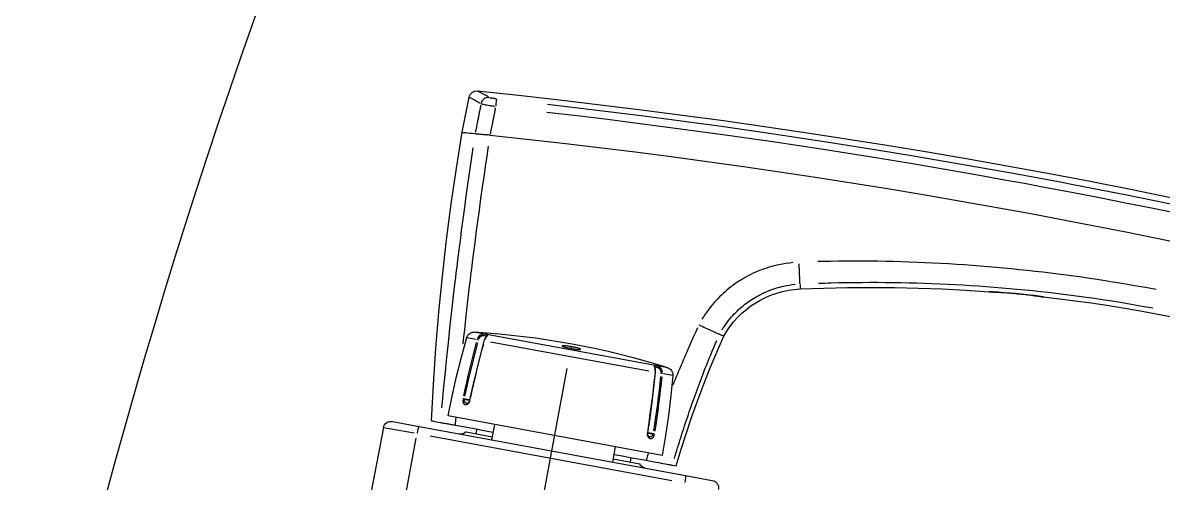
# Model space of a CAD drawing. Header units: millimetres. Extents: x 7294529 to 7346664, y 234399 to 276449.
# Drawn here: x 7311597.4 to 7311744.1, y 250845.6 to 250904.8 of the extents above; entities that cross this region are included whole.
import ezdxf
from ezdxf.xclip import XClip

# ---------------------------------------------------------------- set-up
doc = ezdxf.new("R2010")
doc.units = ezdxf.units.MM
doc.header["$LTSCALE"] = 100
doc.header["$XCLIPFRAME"] = 2
doc.linetypes.add('U-59C-EX$0$CENTER', pattern=[65, 60, -2, 1, -2])
doc.linetypes.add('U-59C-EX$0$DASHDOTX2', pattern=[2, 1, -0.5, 0, -0.5])
for name, color, linetype in [('BP', 7, 'Continuous'), ('U-59C-EX$0$C-DOOR', 1, 'Continuous'), ('U-59C-EX$0$DOR', 4, 'Continuous')]:
    doc.layers.add(name, color=color, linetype=linetype)

# ---------------------------------------------------------------- blocks, each defined once
blk = doc.blocks.new('U-59C-EX$0$A$Cc7b664ce')
at = {"layer": 'U-59C-EX$0$C-DOOR', "linetype": 'U-59C-EX$0$DASHDOTX2', "ltscale": 4}
blk.add_arc((170.96, 15.77), 839.27, 11.9938, 89.41669, dxfattribs=at)
at = {"layer": 'U-59C-EX$0$DOR', "color": 1}
for p, q in [((935.43, 281.33), (934.52, 285.84)), ((933.66, 255.62), (909.19, 251.11)), ((911.4, 250.61), (931.77, 254.36)), ((921.39, 253.54), (921.35, 253.74)), ((933.63, 254.7), (934.83, 254.92)), ((933.59, 253.53), (933.59, 253.53)), ((933.64, 253.34), (933.64, 253.34)), ((908.34, 250.04), (909.54, 250.26)), ((940.95, 243.51), (906.68, 237.2)), ((909.69, 239.79), (937.22, 244.86)), ((931.59, 241.79), (931.22, 243.75)), ((944.38, 244.14), (940.95, 243.51)), ((908.47, 236.52), (939.52, 242.24)), ((934.91, 242.8), (931.51, 242.18)), ((933.55, 243.16), (933.67, 242.58)), ((943.14, 232.27), (941.34, 242.01)), ((941.59, 242.62), (945.53, 243.34)), ((945.54, 243.35), (947.63, 232.54)), ((916.05, 238.92), (915.69, 240.89)), ((915.98, 239.32), (912.58, 238.69)), ((913.72, 239.51), (913.82, 238.92)), ((908.37, 238.53), (907.9, 238.44)), ((906.68, 237.2), (903.26, 236.57))]:
    blk.add_line(p, q, dxfattribs=at)
at = {"layer": 'U-59C-EX$0$DOR', "color": 1, "linetype": 'U-59C-EX$0$CENTER'}
blk.add_line((940.13, 152.05), (921.92, 250.97), dxfattribs=at)
at = {"layer": 'U-59C-EX$0$DOR', "color": 1}
for centre, radius, start, end in [((933.54, 285.64), 1, 11.4323, 95.852), ((882.82, 61.39), 200, 87.3854, 94.3553), ((891.4, 249.28), 11.91, 29.2985, 87.3854), ((882.82, 61.39), 200, 96.3599, 101.0827), ((860.61, 260.65), 0.5, 276.3599, 278.8624), ((867.59, 261.31), 0.5, 272.0035, 274.2316), ((867.59, 261.31), 0.5, 271.8797, 274.3553), ((940.02, 152.33), 103.51, 93.4425, 107.4221), ((933.87, 254.65), 1, 15.8108, 93.4425), ((778.39, 200.35), 135, 16.3894, 23.9304), ((817.93, 221.82), 121.5, 10.9307, 15.8108), ((909.33, 250.13), 1, 107.4221, 185.0538), ((1029.36, 260.75), 121.5, 185.0538, 189.9339), ((934.22, 246.84), 0.2, 11.6691, 12.1285), ((944.56, 243.16), 1, 10.9323, 100.4323), ((911.78, 242.71), 0.2, 188.6491, 189.2562), ((935.55, 243.43), 0.9, 224.1813, 280.4323), ((911.75, 239.05), 0.9, 280.4323, 336.6833), ((903.44, 235.59), 1, 100.4323, 189.9323)]:
    blk.add_arc(centre, radius, start, end, dxfattribs=at)
at = {"layer": 'U-59C-EX$0$DOR', "color": 1, "extrusion": (0, 0, -1)}
for centre, major_axis, ratio, start_param, end_param in [((931.08, 284.63), (-0.106, 0.994), 0.008378, 4.800887, 6.090198), ((932.04, 284.82), (0.508, -0.861), 0.963974, 3.654574, 4.961123), ((932.39, 254.45), (0.193, 0.052), 0.049709, 5.71931, 6.253082), ((933.33, 254.63), (-0.193, -0.052), 0.044033, 1.507229, 2.629395), ((909.84, 250.3), (0.199, 0.02), 0.044033, 3.65379, 4.775955), ((910.79, 250.48), (-0.199, -0.02), 0.049709, 0.030103, 0.563875), ((934.22, 246.84), (0.196, 0.042), 0.008501, 5.72064, 6.253247), ((934.22, 246.84), (0.196, 0.042), 0.008501, 6.282837, 6.283185), ((935.15, 247.02), (0.038, -0.196), 0.071471, 1.576018, 1.591101), ((935.15, 247.02), (0.196, 0.042), 0.006775, 4.700367, 5.769206), ((941.13, 242.53), (-0.181, 0.983), 0.108626, 0.078103, 1.483966), ((910.85, 242.54), (-0.197, -0.032), 0.021381, 0.514066, 1.582647), ((910.85, 242.54), (0.035, -0.197), 0.071471, 4.692084, 4.707167), ((911.78, 242.71), (-0.197, -0.032), 0.021991, 0.029945, 0.562677), ((906.86, 236.22), (-0.181, 0.983), 0.108626, 4.799219, 6.205082)]:
    blk.add_ellipse(centre, major_axis=major_axis, ratio=ratio, start_param=start_param, end_param=end_param, dxfattribs=at)
at = {"layer": 'U-59C-EX$0$DOR', "color": 1}
for points, knots in [([(933.44, 286.64), (905.28, 283.75), (877.22, 279.53), (832.37, 270.6), (815.37, 266.7), (798.5, 262.31)], [0, 0, 0, 0, 8.492381, 8.492381, 13.720401, 13.720401, 13.720401, 13.720401]), ([(932.07, 285.89), (932.26, 286), (932.43, 286.1), (932.85, 286.33), (933.06, 286.44), (933.3, 286.57), (933.36, 286.6), (933.42, 286.63), (933.43, 286.63), (933.43, 286.64)], [0.218666, 0.218666, 0.218666, 0.218666, 0.476277, 0.476277, 0.905598, 0.905598, 1.173923, 1.173923, 1.282467, 1.282467, 1.282467, 1.282467]), ([(807.95, 263.83), (812.59, 264.98), (817.24, 266.1), (829, 268.83), (836.11, 270.4), (847.7, 272.8), (852.16, 273.69), (859.42, 275.08), (862.22, 275.6), (870.61, 277.12), (876.22, 278.09), (890.81, 280.46), (899.82, 281.78), (914.03, 283.66), (919.23, 284.3), (924.44, 284.89)], [-12.647738, -12.647738, -12.647738, -12.647738, -11.213528, -11.213528, -9.032173, -9.032173, -7.668826, -7.668826, -6.816735, -6.816735, -5.112551, -5.112551, -2.385857, -2.385857, -0.816601, -0.816601, -0.816601, -0.816601]), ([(931.04, 285.62), (931.07, 285.63), (931.11, 285.63), (931.23, 285.65), (931.31, 285.66), (931.52, 285.69), (931.63, 285.71), (931.81, 285.76), (931.88, 285.78), (931.92, 285.8)], [0.0065905, 0.0065905, 0.0065905, 0.0065905, 0.0164763, 0.0164763, 0.0428385, 0.0428385, 0.0850179, 0.0850179, 0.1252202, 0.1252202, 0.1252202, 0.1252202]), ([(932.95, 285), (932.87, 284.98), (932.74, 284.94), (932.38, 284.87), (932.15, 284.82), (931.74, 284.75), (931.57, 284.72), (931.33, 284.69), (931.27, 284.67), (931.2, 284.66)], [-0.1252202, -0.1252202, -0.1252202, -0.1252202, -0.0850179, -0.0850179, -0.0428385, -0.0428385, -0.0164763, -0.0164763, -0.0065905, -0.0065905, -0.0065905, -0.0065905]), ([(933.02, 284.82), (933.06, 284.66), (933.09, 284.5), (933.16, 284.15), (933.2, 283.95), (933.26, 283.63), (933.28, 283.51), (933.32, 283.31), (933.34, 283.23), (933.38, 283), (933.42, 282.85), (933.49, 282.45), (933.54, 282.2), (933.63, 281.75), (933.67, 281.55), (933.71, 281.35)], [-0.3579927, -0.3579927, -0.3579927, -0.3579927, -0.3095473, -0.3095473, -0.2493314, -0.2493314, -0.2116965, -0.2116965, -0.1881746, -0.1881746, -0.141131, -0.141131, -0.0658611, -0.0658611, -0.0043773, -0.0043773, -0.0043773, -0.0043773]), ([(934.51, 285.84), (934.51, 285.84), (934.5, 285.83), (934.45, 285.81), (934.38, 285.77), (934.13, 285.65), (933.92, 285.54), (933.49, 285.3), (933.32, 285.2), (933.12, 285.09)], [-1.282467, -1.282467, -1.282467, -1.282467, -1.173923, -1.173923, -0.905598, -0.905598, -0.476277, -0.476277, -0.218666, -0.218666, -0.218666, -0.218666]), ([(924.54, 283.92), (919.34, 283.33), (914.15, 282.69), (899.95, 280.82), (890.95, 279.49), (876.37, 277.13), (870.77, 276.16), (862.39, 274.64), (859.59, 274.12), (852.34, 272.73), (847.88, 271.84), (836.31, 269.45), (829.2, 267.88), (817.46, 265.16), (812.81, 264.04), (808.17, 262.88)], [0.816601, 0.816601, 0.816601, 0.816601, 2.385857, 2.385857, 5.112551, 5.112551, 6.816735, 6.816735, 7.668826, 7.668826, 9.032173, 9.032173, 11.213528, 11.213528, 12.647738, 12.647738, 12.647738, 12.647738]), ([(931.77, 281.14), (931.74, 281.29), (931.71, 281.45), (931.63, 281.85), (931.58, 282.09), (931.5, 282.49), (931.47, 282.65), (931.42, 282.88), (931.41, 282.95), (931.37, 283.15), (931.34, 283.28), (931.28, 283.6), (931.24, 283.79), (931.17, 284.15), (931.14, 284.3), (931.11, 284.46)], [0.0188064, 0.0188064, 0.0188064, 0.0188064, 0.0658611, 0.0658611, 0.141131, 0.141131, 0.1881746, 0.1881746, 0.2116965, 0.2116965, 0.2493314, 0.2493314, 0.3095473, 0.3095473, 0.3573224, 0.3573224, 0.3573224, 0.3573224]), ([(931.8, 280.96), (906.95, 278.33), (882.22, 274.68), (837.42, 266.14), (817.3, 261.58), (797.37, 256.34)], [-14.476016, -14.476016, -14.476016, -14.476016, -6.978252, -6.978252, -0.793096, -0.793096, -0.793096, -0.793096]), ([(931.8, 280.96), (906.95, 278.33), (882.22, 274.68), (837.44, 266.14), (817.34, 261.59), (797.43, 256.36)], [-14.476151, -14.476151, -14.476151, -14.476151, -6.978252, -6.978252, -0.799175, -0.799175, -0.799175, -0.799175]), ([(933.75, 281.16), (933.68, 281.15), (933.57, 281.14), (933.26, 281.11), (933.06, 281.09), (932.69, 281.05), (932.52, 281.03), (932.32, 281.01), (932.3, 281.01), (932.28, 281.01)], [0, 0, 0, 0, 0.0778165, 0.0778165, 0.1558612, 0.1558612, 0.2106519, 0.2106519, 0.2175491, 0.2175491, 0.2175491, 0.2175491]), ([(935.43, 281.33), (935.43, 281.33), (935.43, 281.33), (935.43, 281.33), (934.77, 281.26), (933.75, 281.16)], [-1.369905, -1.369905, -1.369905, -1.369905, -1.369776, -1.369776, -0.156348, -0.156348, -0.156348, -0.156348]), ([(935.43, 281.33), (935.43, 281.33), (935.43, 281.33), (935.43, 281.33), (934.77, 281.26), (933.75, 281.16)], [-1.369905, -1.369905, -1.369905, -1.369905, -1.369776, -1.369776, -0.155842, -0.155842, -0.155842, -0.155842]), ([(935.28, 254.14), (935.16, 255.34), (935.03, 256.53), (934.72, 259.26), (934.54, 260.81), (934.27, 263.13), (934.17, 263.9), (933.92, 265.9), (933.76, 267.14), (933.34, 270.35), (933.07, 272.32), (932.54, 276.04), (932.29, 277.8), (932.02, 279.55)], [1.04037, 1.04037, 1.04037, 1.04037, 1.399969, 1.399969, 1.866625, 1.866625, 2.099954, 2.099954, 2.473279, 2.473279, 3.070599, 3.070599, 3.602271, 3.602271, 3.602271, 3.602271]), ([(934.03, 279.31), (934.27, 277.74), (934.49, 276.18), (935, 272.64), (935.27, 270.66), (935.69, 267.44), (935.85, 266.2), (936.1, 264.19), (936.19, 263.41), (936.47, 261.09), (936.65, 259.54), (937.11, 255.51), (937.37, 253.03), (937.77, 248.99), (937.92, 247.44), (938.06, 245.89)], [-3.543637, -3.543637, -3.543637, -3.543637, -3.070599, -3.070599, -2.473279, -2.473279, -2.099954, -2.099954, -1.866625, -1.866625, -1.399969, -1.399969, -0.653319, -0.653319, -0.186507, -0.186507, -0.186507, -0.186507]), ([(846.16, 261.1), (848.02, 261.45), (849.88, 261.77), (851.75, 262.07), (853.08, 262.29), (854.41, 262.49), (855.75, 262.68), (857.08, 262.87), (858.42, 263.04), (859.76, 263.21), (861.1, 263.37), (862.44, 263.52), (863.78, 263.66), (865.12, 263.8), (866.47, 263.93), (867.81, 264.04), (867.81, 264.04), (869.16, 264.15), (870.5, 264.25), (871.85, 264.34), (873.2, 264.43), (874.55, 264.5), (875.89, 264.56), (877.24, 264.62), (878.59, 264.67), (879.94, 264.7), (881.29, 264.73), (882.64, 264.75), (883.99, 264.76), (885.34, 264.76), (886.69, 264.75), (888.04, 264.73), (888.58, 264.72), (889.12, 264.71), (889.66, 264.7)], [-6.184099, -6.184099, -6.184099, -6.184099, -5.61628, -5.61628, -5.61628, -5.211692, -5.211692, -5.211692, -4.807046, -4.807046, -4.807046, -4.40229, -4.40229, -4.40229, -3.997547, -3.997547, -3.997379, -3.997379, -3.592389, -3.592389, -3.592389, -3.1874, -3.1874, -3.1874, -2.782374, -2.782374, -2.782374, -2.377278, -2.377278, -2.377278, -1.972077, -1.972077, -1.972077, -1.810659, -1.810659, -1.810659, -1.810659]), ([(892.88, 264.57), (893.48, 264.51), (894.08, 264.42), (894.68, 264.3), (895.1, 264.21), (895.52, 264.1), (895.94, 263.97), (896.36, 263.85), (896.77, 263.7), (897.17, 263.54), (897.58, 263.38), (897.97, 263.2), (898.36, 263.01), (898.75, 262.81), (899.13, 262.6), (899.5, 262.37), (899.53, 262.36), (899.55, 262.34), (899.58, 262.33), (899.92, 262.11), (900.26, 261.89), (900.59, 261.64), (900.94, 261.39), (901.28, 261.11), (901.61, 260.82), (901.93, 260.54), (902.25, 260.24), (902.55, 259.92), (902.85, 259.61), (903.14, 259.28), (903.42, 258.94), (903.69, 258.6), (903.95, 258.25), (904.19, 257.89), (904.33, 257.69), (904.46, 257.49), (904.59, 257.28)], [-1.488251, -1.488251, -1.488251, -1.488251, -1.306207, -1.306207, -1.306207, -1.175865, -1.175865, -1.175865, -1.045232, -1.045232, -1.045232, -0.914694, -0.914694, -0.914694, -0.78423, -0.78423, -0.78423, -0.775296, -0.775296, -0.775296, -0.653604, -0.653604, -0.653604, -0.522742, -0.522742, -0.522742, -0.392134, -0.392134, -0.392134, -0.261631, -0.261631, -0.261631, -0.130998, -0.130998, -0.130998, -0.05836, -0.05836, -0.05836, -0.05836]), ([(889.58, 261.92), (889.05, 261.94), (888.51, 261.96), (887.98, 261.97), (886.65, 262), (885.32, 262.03), (883.99, 262.03), (882.66, 262.04), (881.33, 262.04), (879.99, 262.02), (878.66, 262), (877.33, 261.97), (876, 261.93), (874.67, 261.88), (873.34, 261.82), (872.01, 261.75), (870.68, 261.68), (869.35, 261.6), (868.02, 261.5), (868.02, 261.5), (866.69, 261.4), (865.36, 261.29), (864.04, 261.17), (862.71, 261.04), (861.39, 260.9), (860.06, 260.75), (858.74, 260.6), (857.42, 260.44), (856.1, 260.26), (854.78, 260.08), (853.46, 259.89), (852.14, 259.69), (850.29, 259.4), (848.45, 259.08), (846.61, 258.74)], [1.810706, 1.810706, 1.810706, 1.810706, 1.972077, 1.972077, 1.972077, 2.377278, 2.377278, 2.377278, 2.782374, 2.782374, 2.782374, 3.1874, 3.1874, 3.1874, 3.592389, 3.592389, 3.592389, 3.997379, 3.997379, 3.997547, 3.997547, 4.40229, 4.40229, 4.40229, 4.807046, 4.807046, 4.807046, 5.211692, 5.211692, 5.211692, 5.61628, 5.61628, 5.61628, 6.184995, 6.184995, 6.184995, 6.184995]), ([(902, 255.93), (901.92, 256.07), (901.83, 256.2), (901.74, 256.33), (901.55, 256.62), (901.34, 256.91), (901.12, 257.18), (900.9, 257.45), (900.67, 257.72), (900.42, 257.97), (900.18, 258.23), (899.93, 258.47), (899.66, 258.7), (899.4, 258.94), (899.12, 259.16), (898.84, 259.37), (898.58, 259.57), (898.31, 259.75), (898.03, 259.93), (898.01, 259.94), (897.99, 259.95), (897.97, 259.97), (897.67, 260.15), (897.36, 260.32), (897.05, 260.48), (896.73, 260.64), (896.41, 260.79), (896.09, 260.92), (895.76, 261.05), (895.43, 261.17), (895.09, 261.28), (894.75, 261.38), (894.41, 261.47), (894.07, 261.55), (893.59, 261.65), (893.1, 261.73), (892.61, 261.78)], [0.071891, 0.071891, 0.071891, 0.071891, 0.130998, 0.130998, 0.130998, 0.261631, 0.261631, 0.261631, 0.392134, 0.392134, 0.392134, 0.522742, 0.522742, 0.522742, 0.653604, 0.653604, 0.653604, 0.775296, 0.775296, 0.775296, 0.78423, 0.78423, 0.78423, 0.914694, 0.914694, 0.914694, 1.045232, 1.045232, 1.045232, 1.175865, 1.175865, 1.175865, 1.306207, 1.306207, 1.306207, 1.488964, 1.488964, 1.488964, 1.488964]), ([(867.61, 260.81), (867.61, 260.81), (867.55, 260.8), (867.31, 260.8), (867.14, 260.79), (866.7, 260.77), (866.43, 260.76), (865.82, 260.72), (865.48, 260.7), (864.78, 260.65), (864.41, 260.61), (863.67, 260.54), (863.31, 260.51), (862.62, 260.43), (862.3, 260.39), (861.72, 260.31), (861.47, 260.27), (861.06, 260.22), (860.91, 260.19), (860.73, 260.16), (860.68, 260.16), (860.68, 260.16)], [-1.8919129, -1.8919129, -1.8919129, -1.8919129, -1.7963945, -1.7963945, -1.7003622, -1.7003622, -1.6041101, -1.6041101, -1.5076766, -1.5076766, -1.4110572, -1.4110572, -1.3147471, -1.3147471, -1.218958, -1.218958, -1.1235291, -1.1235291, -1.0274159, -1.0274159, -0.945886, -0.945886, -0.945886, -0.945886]), ([(860.72, 260.17), (860.82, 260.18), (861.1, 260.22), (862.22, 260.38), (863.26, 260.51), (865.15, 260.68), (866.02, 260.74), (867.02, 260.79), (867.31, 260.8), (867.58, 260.81), (867.63, 260.81), (867.63, 260.81)], [0.9931873, 0.9931873, 0.9931873, 0.9931873, 1.1649915, 1.1649915, 1.4317771, 1.4317771, 1.6600615, 1.6600615, 1.8027393, 1.8027393, 1.8919129, 1.8919129, 1.8919129, 1.8919129]), ([(902.32, 255.38), (901.96, 255.2), (901.78, 255.11), (901.78, 255.11), (901.78, 255.11), (901.78, 255.11)], [0.520626, 0.520626, 0.520626, 0.520626, 1.5097249, 1.5097249, 1.5099206, 1.5099206, 1.5099206, 1.5099206]), ([(904.98, 256.59), (904.98, 256.59), (904.97, 256.59), (904.69, 256.45), (904.42, 256.32), (903.88, 256.06), (903.62, 255.94), (903.1, 255.7), (902.86, 255.59), (902.49, 255.44), (902.38, 255.39), (902.33, 255.38)], [-0.4290418, -0.4290418, -0.4290418, -0.4290418, -0.4276626, -0.4276626, -0.3359877, -0.3359877, -0.2382686, -0.2382686, -0.1188711, -0.1188711, 0, 0, 0, 0]), ([(905.16, 256.18), (905.52, 255.38), (905.87, 254.57), (906.22, 253.77), (906.43, 253.3), (906.63, 252.83), (906.83, 252.36), (907.03, 251.89), (907.24, 251.42), (907.44, 250.95), (907.64, 250.48), (907.83, 250.01), (908.03, 249.54), (908.13, 249.3), (908.23, 249.06), (908.32, 248.82)], [-1.7987161, -1.7987161, -1.7987161, -1.7987161, -1.5346863, -1.5346863, -1.5346863, -1.3815005, -1.3815005, -1.3815005, -1.2282133, -1.2282133, -1.2282133, -1.0748233, -1.0748233, -1.0748233, -0.9973304, -0.9973304, -0.9973304, -0.9973304]), ([(932.49, 254.68), (932.48, 254.69), (932.48, 254.69), (932.48, 254.69), (932.47, 254.72), (932.46, 254.74), (932.45, 254.76), (932.43, 254.81), (932.39, 254.87), (932.36, 254.92), (932.35, 254.94), (932.34, 254.96), (932.33, 254.97), (932.31, 255), (932.29, 255.03), (932.27, 255.06), (932.25, 255.09), (932.23, 255.11), (932.21, 255.13), (932.19, 255.15), (932.18, 255.17), (932.17, 255.19), (932.16, 255.2), (932.15, 255.22), (932.14, 255.23), (932.14, 255.23), (932.14, 255.24), (932.14, 255.24), (932.13, 255.24), (932.13, 255.24), (932.13, 255.25), (932.13, 255.25), (932.13, 255.25), (932.13, 255.25), (932.13, 255.26), (932.13, 255.26), (932.13, 255.26), (932.13, 255.27), (932.13, 255.28), (932.13, 255.28), (932.13, 255.29), (932.14, 255.29), (932.14, 255.29), (932.14, 255.3), (932.14, 255.3), (932.15, 255.3), (932.16, 255.31), (932.16, 255.31), (932.18, 255.32), (932.19, 255.32), (932.21, 255.33), (932.23, 255.33), (932.25, 255.34), (932.28, 255.34), (932.3, 255.34), (932.33, 255.35), (932.36, 255.35), (932.39, 255.36), (932.43, 255.36), (932.46, 255.36), (932.5, 255.36), (932.52, 255.36), (932.54, 255.36), (932.56, 255.36), (932.57, 255.36), (932.58, 255.36), (932.59, 255.36), (932.6, 255.36), (932.61, 255.36), (932.62, 255.36), (932.65, 255.36), (932.67, 255.36), (932.69, 255.35), (932.7, 255.35), (932.7, 255.35), (932.71, 255.35), (932.72, 255.35), (932.72, 255.35), (932.73, 255.35), (932.73, 255.35), (932.74, 255.35), (932.75, 255.35), (932.75, 255.35), (932.76, 255.34), (932.76, 255.34), (932.84, 255.33), (932.92, 255.31), (933, 255.28), (933.07, 255.24), (933.15, 255.2), (933.22, 255.14), (933.23, 255.13), (933.24, 255.12), (933.25, 255.11), (933.25, 255.11), (933.26, 255.1), (933.27, 255.09), (933.29, 255.07), (933.3, 255.06), (933.32, 255.04), (933.35, 255), (933.37, 254.97), (933.4, 254.93), (933.41, 254.91), (933.42, 254.88), (933.44, 254.86)], [0.05, 0.05, 0.05, 0.05, 0.0535714, 0.0535714, 0.0535714, 0.0714286, 0.0714286, 0.0714286, 0.125, 0.125, 0.125, 0.1428571, 0.1428571, 0.1428571, 0.1785714, 0.1785714, 0.1785714, 0.2142857, 0.2142857, 0.2142857, 0.25, 0.25, 0.25, 0.2857143, 0.2857143, 0.2857143, 0.2946429, 0.2946429, 0.2946429, 0.3035714, 0.3035714, 0.3035714, 0.3125, 0.3125, 0.3125, 0.3214286, 0.3214286, 0.3214286, 0.3571429, 0.3571429, 0.3571429, 0.375, 0.375, 0.375, 0.3928571, 0.3928571, 0.3928571, 0.4285714, 0.4285714, 0.4285714, 0.4761905, 0.4761905, 0.4761905, 0.5238095, 0.5238095, 0.5238095, 0.5714286, 0.5714286, 0.5714286, 0.6190476, 0.6190476, 0.6190476, 0.6428571, 0.6428571, 0.6428571, 0.6547619, 0.6547619, 0.6547619, 0.6666667, 0.6666667, 0.6666667, 0.6904762, 0.6904762, 0.6904762, 0.6964286, 0.6964286, 0.6964286, 0.702381, 0.702381, 0.702381, 0.7083333, 0.7083333, 0.7083333, 0.7142857, 0.7142857, 0.7142857, 0.7857143, 0.7857143, 0.7857143, 0.8571429, 0.8571429, 0.8571429, 0.8660714, 0.8660714, 0.8660714, 0.875, 0.875, 0.875, 0.8928571, 0.8928571, 0.8928571, 0.9285714, 0.9285714, 0.9285714, 0.95, 0.95, 0.95, 0.95]), ([(933.27, 254.73), (933.26, 254.77), (933.23, 254.83), (933.19, 254.91), (933.15, 254.96), (933.13, 254.99), (933.08, 255.05), (932.97, 255.14), (932.86, 255.18), (932.8, 255.19), (932.79, 255.19), (932.77, 255.2), (932.75, 255.2), (932.72, 255.2), (932.68, 255.21), (932.65, 255.21), (932.6, 255.21), (932.53, 255.2), (932.45, 255.19), (932.39, 255.18), (932.35, 255.17), (932.32, 255.16), (932.3, 255.15), (932.29, 255.14), (932.29, 255.13), (932.29, 255.12)], [0.0356018, 0.0356018, 0.0356018, 0.0356018, 0.0714286, 0.1071429, 0.125, 0.1339286, 0.1428571, 0.2142857, 0.2857143, 0.2916667, 0.297619, 0.3035714, 0.3095238, 0.3333333, 0.3452381, 0.3571429, 0.3809524, 0.4285714, 0.4761905, 0.5238095, 0.5714286, 0.6071429, 0.625, 0.6428571, 0.6764349, 0.6764349, 0.6764349, 0.6764349]), ([(908.11, 239.39), (908.05, 239.6), (907.99, 239.82), (907.92, 240.04), (907.78, 240.52), (907.63, 240.99), (907.48, 241.47), (907.34, 241.95), (907.19, 242.42), (907.03, 242.89), (906.88, 243.37), (906.73, 243.84), (906.57, 244.31), (906.41, 244.79), (906.25, 245.26), (906.09, 245.73), (905.94, 246.16), (905.79, 246.6), (905.63, 247.03), (905.62, 247.07), (905.61, 247.1), (905.59, 247.14), (905.43, 247.61), (905.25, 248.08), (905.08, 248.54), (904.91, 249.01), (904.73, 249.48), (904.56, 249.94), (904.38, 250.41), (904.2, 250.87), (904.01, 251.33), (903.83, 251.8), (903.64, 252.26), (903.45, 252.72), (903.2, 253.33), (902.94, 253.95), (902.68, 254.56)], [0.083497, 0.083497, 0.083497, 0.083497, 0.153541, 0.153541, 0.153541, 0.30709, 0.30709, 0.30709, 0.460654, 0.460654, 0.460654, 0.614229, 0.614229, 0.614229, 0.767797, 0.767797, 0.767797, 0.909465, 0.909465, 0.909465, 0.92134, 0.92134, 0.92134, 1.074823, 1.074823, 1.074823, 1.228213, 1.228213, 1.228213, 1.381501, 1.381501, 1.381501, 1.534686, 1.534686, 1.534686, 1.738374, 1.738374, 1.738374, 1.738374]), ([(921.35, 253.75), (921.2, 253.73), (921.05, 253.7), (920.77, 253.63), (920.64, 253.6), (920.47, 253.55), (920.42, 253.54), (920.33, 253.51), (920.29, 253.49), (920.26, 253.48), (920.21, 253.45), (920.18, 253.43), (920.2, 253.41), (920.24, 253.4), (920.37, 253.39), (920.46, 253.4), (920.68, 253.42), (920.82, 253.43), (921.11, 253.48), (921.26, 253.5), (921.57, 253.56), (921.72, 253.59), (922, 253.65), (922.12, 253.69), (922.33, 253.75), (922.42, 253.77), (922.53, 253.82), (922.55, 253.84), (922.55, 253.87), (922.51, 253.88), (922.39, 253.89), (922.3, 253.88), (922.08, 253.87), (921.95, 253.85), (921.67, 253.81), (921.51, 253.78), (921.36, 253.76), (921.35, 253.76), (921.35, 253.75)], [0.6103575, 0.6103575, 0.6103575, 0.6103575, 0.6561998, 0.6561998, 0.7030736, 0.7030736, 0.7296073, 0.7296073, 0.7561361, 0.7561361, 0.7561361, 0.8029925, 0.8029925, 0.8498506, 0.8498506, 0.8967168, 0.8967168, 0.9435931, 0.9435931, 0.9904759, 0.9904759, 1.0373581, 1.0373581, 1.0842334, 1.0842334, 1.1310997, 1.1310997, 1.1779605, 1.1779605, 1.2248225, 1.2248225, 1.2716918, 1.2716918, 1.3185701, 1.3185701, 1.3654539, 1.3654539, 1.3664936, 1.3664936, 1.3664936, 1.3664936]), ([(932.58, 254.51), (932.56, 254.6), (932.52, 254.7), (932.45, 254.83), (932.43, 254.87), (932.39, 254.93), (932.37, 254.96), (932.34, 255.01), (932.33, 255.03), (932.31, 255.05), (932.3, 255.07), (932.3, 255.08), (932.29, 255.09), (932.29, 255.09), (932.29, 255.1), (932.29, 255.1), (932.29, 255.1), (932.29, 255.1)], [0, 0, 0, 0, 0.03069357, 0.03069357, 0.04501814, 0.04501814, 0.0570329, 0.0570329, 0.0662956, 0.0662956, 0.07343068, 0.07343068, 0.07889491, 0.07889491, 0.08328871, 0.08328871, 0.08470328, 0.08470328, 0.08470328, 0.08470328]), ([(934.3, 247.26), (934.05, 248.41), (933.79, 249.56), (933.51, 250.7), (933.24, 251.85), (932.95, 252.99), (932.65, 254.12)], [0.05, 0.05, 0.05, 0.05, 0.5, 0.5, 0.5, 0.95, 0.95, 0.95, 0.95]), ([(933.61, 254.3), (933.91, 253.16), (934.2, 252.02), (934.47, 250.88), (934.75, 249.74), (935.01, 248.59), (935.25, 247.44)], [0.05, 0.05, 0.05, 0.05, 0.5, 0.5, 0.5, 0.95, 0.95, 0.95, 0.95]), ([(909.66, 250.48), (909.66, 250.48), (909.66, 250.49), (909.66, 250.49), (909.67, 250.52), (909.67, 250.54), (909.67, 250.56), (909.69, 250.63), (909.71, 250.69), (909.74, 250.76), (909.74, 250.78), (909.76, 250.8), (909.77, 250.82), (909.79, 250.86), (909.81, 250.9), (909.84, 250.93), (909.87, 250.97), (909.9, 251), (909.93, 251.03), (909.99, 251.09), (910.05, 251.14), (910.12, 251.17), (910.13, 251.18), (910.13, 251.18), (910.14, 251.19), (910.15, 251.19), (910.16, 251.2), (910.17, 251.2), (910.17, 251.21), (910.18, 251.21), (910.19, 251.21), (910.2, 251.22), (910.21, 251.22), (910.21, 251.23), (910.24, 251.24), (910.27, 251.25), (910.3, 251.26), (910.33, 251.28), (910.36, 251.29), (910.39, 251.29), (910.41, 251.3), (910.44, 251.31), (910.46, 251.32), (910.49, 251.33), (910.52, 251.33), (910.55, 251.34), (910.58, 251.35), (910.6, 251.35), (910.62, 251.35), (910.64, 251.36), (910.66, 251.36), (910.68, 251.36), (910.69, 251.36), (910.69, 251.36), (910.7, 251.36), (910.71, 251.35), (910.71, 251.35), (910.72, 251.35), (910.73, 251.35), (910.74, 251.34), (910.74, 251.33), (910.74, 251.33), (910.74, 251.33), (910.74, 251.32), (910.74, 251.32), (910.74, 251.32), (910.74, 251.32), (910.74, 251.32), (910.74, 251.31), (910.74, 251.31), (910.74, 251.31), (910.74, 251.31), (910.74, 251.3), (910.74, 251.3), (910.74, 251.3), (910.74, 251.3), (910.74, 251.3), (910.74, 251.3), (910.74, 251.3), (910.74, 251.29), (910.74, 251.29), (910.74, 251.29), (910.74, 251.29), (910.74, 251.29), (910.74, 251.29), (910.74, 251.26), (910.73, 251.22), (910.71, 251.17), (910.7, 251.15), (910.69, 251.12), (910.68, 251.09), (910.67, 251.05), (910.67, 251.02), (910.66, 250.98), (910.65, 250.96), (910.65, 250.94), (910.64, 250.92), (910.63, 250.86), (910.62, 250.8), (910.62, 250.73), (910.62, 250.71), (910.61, 250.68), (910.61, 250.65)], [0.05, 0.05, 0.05, 0.05, 0.0535714, 0.0535714, 0.0535714, 0.0714286, 0.0714286, 0.0714286, 0.125, 0.125, 0.125, 0.1428571, 0.1428571, 0.1428571, 0.1785714, 0.1785714, 0.1785714, 0.2142857, 0.2142857, 0.2142857, 0.2857143, 0.2857143, 0.2857143, 0.2946429, 0.2946429, 0.2946429, 0.3035714, 0.3035714, 0.3035714, 0.3125, 0.3125, 0.3125, 0.3214286, 0.3214286, 0.3214286, 0.3571429, 0.3571429, 0.3571429, 0.3928571, 0.3928571, 0.3928571, 0.4285714, 0.4285714, 0.4285714, 0.4761905, 0.4761905, 0.4761905, 0.5238095, 0.5238095, 0.5238095, 0.5714286, 0.5714286, 0.5714286, 0.5952381, 0.5952381, 0.5952381, 0.6190476, 0.6190476, 0.6190476, 0.6666667, 0.6666667, 0.6666667, 0.6785714, 0.6785714, 0.6785714, 0.6845238, 0.6845238, 0.6845238, 0.6904762, 0.6904762, 0.6904762, 0.702381, 0.702381, 0.702381, 0.7053571, 0.7053571, 0.7053571, 0.7083333, 0.7083333, 0.7083333, 0.7113095, 0.7113095, 0.7113095, 0.7142857, 0.7142857, 0.7142857, 0.7857143, 0.7857143, 0.7857143, 0.8214286, 0.8214286, 0.8214286, 0.8571429, 0.8571429, 0.8571429, 0.875, 0.875, 0.875, 0.9285714, 0.9285714, 0.9285714, 0.95, 0.95, 0.95, 0.95]), ([(910.64, 251.14), (910.64, 251.14), (910.63, 251.15), (910.62, 251.16), (910.6, 251.16), (910.57, 251.16), (910.52, 251.16), (910.46, 251.15), (910.39, 251.13), (910.33, 251.11), (910.26, 251.08), (910.21, 251.06), (910.18, 251.04), (910.16, 251.03), (910.15, 251.02), (910.09, 250.99), (910.02, 250.93), (909.95, 250.82), (909.91, 250.75), (909.88, 250.65), (909.87, 250.57), (909.86, 250.48), (909.86, 250.44), (909.86, 250.42)], [0.3240047, 0.3240047, 0.3240047, 0.3240047, 0.3333333, 0.3809524, 0.4047619, 0.4285714, 0.4761905, 0.5238095, 0.5714286, 0.6071429, 0.6428571, 0.6785714, 0.6875, 0.6964286, 0.7053571, 0.7142857, 0.7857143, 0.8214286, 0.8571429, 0.875, 0.9285714, 0.9464286, 0.9644213, 0.9644213, 0.9644213, 0.9644213]), ([(910.65, 251.12), (910.65, 251.12), (910.65, 251.12), (910.65, 251.12), (910.65, 251.11), (910.65, 251.1), (910.65, 251.09), (910.64, 251.07), (910.64, 251.05), (910.63, 251), (910.62, 250.97), (910.61, 250.89), (910.6, 250.84), (910.58, 250.72), (910.58, 250.65), (910.58, 250.54), (910.58, 250.5), (910.59, 250.46)], [0.00632969, 0.00632969, 0.00632969, 0.00632969, 0.00635482, 0.00635482, 0.01235747, 0.01235747, 0.01937127, 0.01937127, 0.02897638, 0.02897638, 0.04057497, 0.04057497, 0.05707601, 0.05707601, 0.07914148, 0.07914148, 0.09123567, 0.09123567, 0.09123567, 0.09123567]), ([(910.61, 242.9), (910.43, 244.06), (910.26, 245.23), (910.11, 246.39), (909.96, 247.56), (909.82, 248.73), (909.7, 249.9)], [0.05, 0.05, 0.05, 0.05, 0.5, 0.5, 0.5, 0.95, 0.95, 0.95, 0.95]), ([(910.66, 250.07), (910.78, 248.91), (910.92, 247.74), (911.07, 246.57), (911.22, 245.4), (911.38, 244.24), (911.56, 243.08)], [0.05, 0.05, 0.05, 0.05, 0.5, 0.5, 0.5, 0.95, 0.95, 0.95, 0.95]), ([(934.43, 246.89), (934.42, 246.89), (934.41, 246.88), (934.39, 246.88), (934.39, 246.88), (934.39, 246.88), (934.39, 246.88)], [0.5274514, 0.5274514, 0.5274514, 0.5274514, 0.944216, 0.944216, 0.944216, 0.975129, 0.975129, 0.975129, 0.975129]), ([(935.35, 246.93), (935.35, 246.91), (935.35, 246.89), (935.35, 246.88), (935.35, 246.82), (935.35, 246.77), (935.34, 246.72), (935.33, 246.64), (935.31, 246.58), (935.28, 246.53), (935.27, 246.52), (935.26, 246.5), (935.25, 246.48), (935.23, 246.45), (935.21, 246.43), (935.18, 246.41), (935.16, 246.39), (935.13, 246.37), (935.11, 246.36), (935.06, 246.34), (935.02, 246.33), (934.97, 246.32), (934.96, 246.32), (934.94, 246.32), (934.92, 246.32), (934.88, 246.33), (934.84, 246.34), (934.8, 246.35), (934.77, 246.36), (934.75, 246.37), (934.72, 246.39), (934.65, 246.43), (934.58, 246.49), (934.52, 246.57), (934.51, 246.59), (934.49, 246.61), (934.48, 246.63), (934.47, 246.66), (934.45, 246.68), (934.44, 246.71), (934.43, 246.73), (934.43, 246.74), (934.42, 246.76)], [0.05, 0.05, 0.05, 0.05, 0.0714286, 0.0714286, 0.0714286, 0.1428571, 0.1428571, 0.1428571, 0.25, 0.25, 0.25, 0.2857143, 0.2857143, 0.2857143, 0.3571429, 0.3571429, 0.3571429, 0.4285714, 0.4285714, 0.4285714, 0.5357143, 0.5357143, 0.5357143, 0.5714286, 0.5714286, 0.5714286, 0.6607143, 0.6607143, 0.6607143, 0.7142857, 0.7142857, 0.7142857, 0.8571429, 0.8571429, 0.8571429, 0.8928571, 0.8928571, 0.8928571, 0.9285714, 0.9285714, 0.9285714, 0.95, 0.95, 0.95, 0.95]), ([(934.77, 246.49), (934.74, 246.49), (934.71, 246.5), (934.65, 246.52), (934.62, 246.54), (934.57, 246.59), (934.55, 246.61), (934.52, 246.65), (934.5, 246.68), (934.48, 246.72), (934.47, 246.74), (934.45, 246.77), (934.45, 246.79), (934.43, 246.83), (934.42, 246.86), (934.42, 246.88)], [0, 0, 0, 0, 0.0242056, 0.0242056, 0.04470464, 0.04470464, 0.05797461, 0.05797461, 0.06781851, 0.06781851, 0.07499095, 0.07499095, 0.0810012, 0.0810012, 0.08879955, 0.08879955, 0.08879955, 0.08879955]), ([(935.1, 247.01), (935.08, 247), (935.06, 247), (935.03, 246.99), (935, 246.99), (934.96, 246.98), (934.92, 246.97), (934.89, 246.97), (934.85, 246.96), (934.82, 246.95), (934.78, 246.95), (934.75, 246.94), (934.71, 246.93), (934.69, 246.93), (934.66, 246.92), (934.64, 246.92), (934.6, 246.91), (934.57, 246.91), (934.53, 246.9), (934.5, 246.89), (934.47, 246.89), (934.44, 246.88)], [0.0272909, 0.0272909, 0.0272909, 0.0272909, 0.0714286, 0.0714286, 0.0714286, 0.1428571, 0.1428571, 0.1428571, 0.2142857, 0.2142857, 0.2142857, 0.2857143, 0.2857143, 0.2857143, 0.3392857, 0.3392857, 0.3392857, 0.4285714, 0.4285714, 0.4285714, 0.5185268, 0.5185268, 0.5185268, 0.5185268]), ([(934.44, 246.89), (934.47, 246.9), (934.5, 246.9), (934.53, 246.91), (934.57, 246.91), (934.6, 246.92), (934.64, 246.93), (934.66, 246.93), (934.69, 246.94), (934.71, 246.94), (934.74, 246.95), (934.78, 246.95), (934.81, 246.96), (934.85, 246.97), (934.89, 246.97), (934.92, 246.98), (934.96, 246.99), (935, 246.99), (935.03, 247), (935.05, 247), (935.08, 247.01), (935.1, 247.01)], [0.4814769, 0.4814769, 0.4814769, 0.4814769, 0.5714286, 0.5714286, 0.5714286, 0.6607143, 0.6607143, 0.6607143, 0.7142857, 0.7142857, 0.7142857, 0.7857143, 0.7857143, 0.7857143, 0.8571429, 0.8571429, 0.8571429, 0.9285714, 0.9285714, 0.9285714, 0.9727093, 0.9727093, 0.9727093, 0.9727093]), ([(934.8, 246.49), (934.8, 246.49), (934.85, 246.49), (934.92, 246.5), (935, 246.56), (935.05, 246.61), (935.1, 246.68), (935.13, 246.78), (935.15, 246.89), (935.15, 246.95), (935.15, 246.97)], [0.4491721, 0.4491721, 0.4491721, 0.4491721, 0.4642857, 0.5714286, 0.6428571, 0.7142857, 0.75, 0.8571429, 0.9285714, 0.9710091, 0.9710091, 0.9710091, 0.9710091]), ([(936.28, 243.72), (936.27, 243.74), (936.27, 243.77), (936.27, 243.79), (936.25, 244.07), (936.22, 244.34), (936.2, 244.62)], [-0.00748949, -0.00748949, -0.00748949, -0.00748949, 0, 0, 0, 0.08296556, 0.08296556, 0.08296556, 0.08296556]), ([(938.22, 244.02), (938.17, 244.01), (938.06, 243.99), (937.77, 243.94), (937.58, 243.91), (937.21, 243.84), (937.03, 243.81), (936.66, 243.74), (936.47, 243.7), (936.28, 243.67)], [0, 0, 0, 0, 0.0777251, 0.0777251, 0.155521, 0.155521, 0.2140866, 0.2140866, 0.272753, 0.272753, 0.272753, 0.272753]), ([(911.63, 242.56), (911.63, 242.54), (911.63, 242.53), (911.63, 242.51), (911.62, 242.45), (911.61, 242.4), (911.6, 242.35), (911.57, 242.25), (911.53, 242.17), (911.48, 242.11), (911.45, 242.08), (911.43, 242.05), (911.4, 242.03), (911.37, 242.01), (911.34, 241.99), (911.31, 241.98), (911.27, 241.96), (911.24, 241.95), (911.2, 241.94), (911.19, 241.94), (911.18, 241.94), (911.18, 241.94), (911.17, 241.94), (911.16, 241.94), (911.15, 241.94), (911.15, 241.94), (911.14, 241.94), (911.13, 241.94), (911.07, 241.95), (911.01, 241.97), (910.95, 242.01), (910.89, 242.05), (910.83, 242.11), (910.78, 242.2), (910.76, 242.24), (910.74, 242.29), (910.72, 242.34), (910.71, 242.36), (910.71, 242.38), (910.7, 242.39)], [0.05, 0.05, 0.05, 0.05, 0.0714286, 0.0714286, 0.0714286, 0.1428571, 0.1428571, 0.1428571, 0.2857143, 0.2857143, 0.2857143, 0.3571429, 0.3571429, 0.3571429, 0.4285714, 0.4285714, 0.4285714, 0.5178571, 0.5178571, 0.5178571, 0.5357143, 0.5357143, 0.5357143, 0.5535714, 0.5535714, 0.5535714, 0.5714286, 0.5714286, 0.5714286, 0.7142857, 0.7142857, 0.7142857, 0.8571429, 0.8571429, 0.8571429, 0.9285714, 0.9285714, 0.9285714, 0.95, 0.95, 0.95, 0.95]), ([(910.87, 242.5), (910.88, 242.48), (910.9, 242.43), (910.96, 242.31), (911.08, 242.19), (911.19, 242.16), (911.26, 242.15), (911.28, 242.15), (911.32, 242.16), (911.35, 242.16), (911.37, 242.17)], [0.0289941, 0.0289941, 0.0289941, 0.0289941, 0.0714286, 0.1428571, 0.2857143, 0.4285714, 0.4464286, 0.4642857, 0.4821429, 0.5508888, 0.5508888, 0.5508888, 0.5508888]), ([(910.9, 242.56), (910.96, 242.57), (911.02, 242.58), (911.08, 242.59), (911.1, 242.59), (911.12, 242.6), (911.14, 242.6), (911.19, 242.61), (911.24, 242.62), (911.29, 242.63), (911.32, 242.63), (911.36, 242.64), (911.39, 242.65), (911.42, 242.65), (911.44, 242.66), (911.47, 242.66), (911.5, 242.67), (911.53, 242.67), (911.56, 242.68)], [0.0272993, 0.0272993, 0.0272993, 0.0272993, 0.1428571, 0.1428571, 0.1428571, 0.1785714, 0.1785714, 0.1785714, 0.2857143, 0.2857143, 0.2857143, 0.3571429, 0.3571429, 0.3571429, 0.4285714, 0.4285714, 0.4285714, 0.5185166, 0.5185166, 0.5185166, 0.5185166]), ([(911.56, 242.67), (911.54, 242.67), (911.51, 242.66), (911.47, 242.65), (911.45, 242.65), (911.42, 242.64), (911.39, 242.64), (911.36, 242.63), (911.33, 242.63), (911.29, 242.62), (911.24, 242.61), (911.19, 242.6), (911.14, 242.59), (911.12, 242.59), (911.1, 242.59), (911.08, 242.58), (911.02, 242.57), (910.96, 242.56), (910.91, 242.55)], [0.4815035, 0.4815035, 0.4815035, 0.4815035, 0.5714286, 0.5714286, 0.5714286, 0.6428571, 0.6428571, 0.6428571, 0.7142857, 0.7142857, 0.7142857, 0.8214286, 0.8214286, 0.8214286, 0.8571429, 0.8571429, 0.8571429, 0.9727107, 0.9727107, 0.9727107, 0.9727107]), ([(911.58, 242.68), (911.59, 242.65), (911.59, 242.62), (911.59, 242.57), (911.59, 242.54), (911.58, 242.48), (911.58, 242.45), (911.56, 242.39), (911.55, 242.36), (911.52, 242.3), (911.5, 242.28), (911.46, 242.23), (911.44, 242.21), (911.41, 242.19), (911.41, 242.19), (911.4, 242.19)], [0, 0, 0, 0, 0.00855281, 0.00855281, 0.01747189, 0.01747189, 0.0281077, 0.0281077, 0.04156409, 0.04156409, 0.05967652, 0.05967652, 0.08498407, 0.08498407, 0.0887586, 0.0887586, 0.0887586, 0.0887586]), ([(911.58, 242.68), (911.58, 242.68), (911.58, 242.68), (911.58, 242.68), (911.59, 242.69), (911.56, 242.67), (911.58, 242.68)], [0.5022741322, 0.5022741322, 0.5022741322, 0.5022741322, 0.5026141289, 0.5026141289, 0.5026141289, 0.5026157309, 0.5026157309, 0.5026157309, 0.5026157309]), ([(911.58, 242.68), (911.58, 242.68), (911.59, 242.68), (911.61, 242.69), (911.61, 242.69), (911.61, 242.69), (911.61, 242.69)], [0.5274834, 0.5274834, 0.5274834, 0.5274834, 0.9451795, 0.9451795, 0.9451795, 0.9751307, 0.9751307, 0.9751307, 0.9751307]), ([(911.75, 239.15), (911.29, 239.07), (910.84, 238.98), (910, 238.83), (909.62, 238.76), (909.03, 238.65), (908.81, 238.61), (908.5, 238.55), (908.41, 238.53), (908.37, 238.53)], [0, 0, 0, 0, 0.1394741, 0.1394741, 0.2791447, 0.2791447, 0.39779, 0.39779, 0.5087183, 0.5087183, 0.5087183, 0.5087183]), ([(911.48, 240.07), (911.55, 239.86), (911.61, 239.65), (911.67, 239.44), (911.69, 239.36), (911.71, 239.28), (911.74, 239.2)], [-0.06580587, -0.06580587, -0.06580587, -0.06580587, 0, 0, 0, 0.02465596, 0.02465596, 0.02465596, 0.02465596])]:
    blk.add_open_spline(points, degree=3, knots=knots, dxfattribs=at)
for points, degree in [([(931.8, 280.96), (931.96, 280.97), (932.12, 280.99), (932.28, 281.01)], 3), ([(931.8, 280.96), (931.8, 280.96), (931.8, 280.96), (931.8, 280.96)], 3), ([(933.75, 281.16), (933.75, 281.16), (933.75, 281.16), (933.75, 281.16)], 3), ([(939.37, 244.24), (938.79, 256.66), (937.47, 269.07), (935.43, 281.33)], 3), ([(891.97, 261.76), (891.95, 261.39), (891.94, 261.2), (891.94, 261.18)], 3), ([(902.32, 255.38), (902.32, 255.38), (902.32, 255.38), (902.33, 255.38)], 3), ([(902.33, 255.38), (902.33, 255.38), (902.33, 255.38), (902.33, 255.38)], 3), ([(934.42, 246.89), (933.87, 249.44), (933.26, 251.98), (932.58, 254.51)], 3), ([(935.06, 247.4), (934.81, 248.55), (934.28, 250.84), (933.71, 253.12), (933.41, 254.25)], 3), ([(909.91, 249.92), (910.03, 248.76), (910.3, 246.42), (910.63, 244.1), (910.81, 242.93)], 3), ([(910.59, 250.46), (910.85, 247.86), (911.19, 245.27), (911.58, 242.68)], 3), ([(935.08, 247.01), (935.08, 247.01), (935.08, 247.01)], 2), ([(935.08, 247), (935.08, 247), (935.08, 247)], 2), ([(935.15, 247.02), (935.25, 247.04), (935.3, 247.05), (935.32, 247.05)], 3), ([(935.19, 246.42), (935.19, 246.42), (935.19, 246.42)], 2), ([(936.28, 243.67), (934.65, 243.37), (933.03, 243.07), (931.41, 242.77)], 3), ([(939.37, 244.24), (939.37, 244.24), (938.98, 244.16), (938.22, 244.02)], 3), ([(910.85, 242.54), (910.75, 242.53), (910.7, 242.52), (910.68, 242.52)], 3), ([(915.87, 239.91), (914.49, 239.66), (913.12, 239.4), (911.75, 239.15)], 3)]:
    blk.add_open_spline(points, degree=degree, dxfattribs=at)
blk.add_rational_spline([(891.97, 261.85), (891.99, 262.11), (892.03, 263.1), (892.08, 264.43)], [0.977414777874, 0.849035620528, 0.849035620528, 0.977414777874], degree=3, dxfattribs=at)
blk = doc.blocks.new('U-59C-EX')
at = {"layer": 'U-59C-EX$0$DOR', "xscale": -1.000000000000001}
blk.add_blockref('U-59C-EX$0$A$Cc7b664ce', (6315, -400), dxfattribs=at)

msp = doc.modelspace()

# ---------------------------------------------------------------- block references
at = {"layer": 'BP'}
ref = msp.add_blockref('U-59C-EX', (7306274.36, 251009.38), dxfattribs=at)
XClip(ref).set_block_clipping_path([(12590, -7184.9999999999), (0, -7184.9999999999), (0, 300.0000000002), (4055.0000000028, 300.0000000099), (4055.0000000028, 1674.9999999992), (4320, 1674.9999999992), (4820, 2135.0000000001), (12590.0000000009, 2135.0000000001)])

doc.saveas('drawing.dxf')
